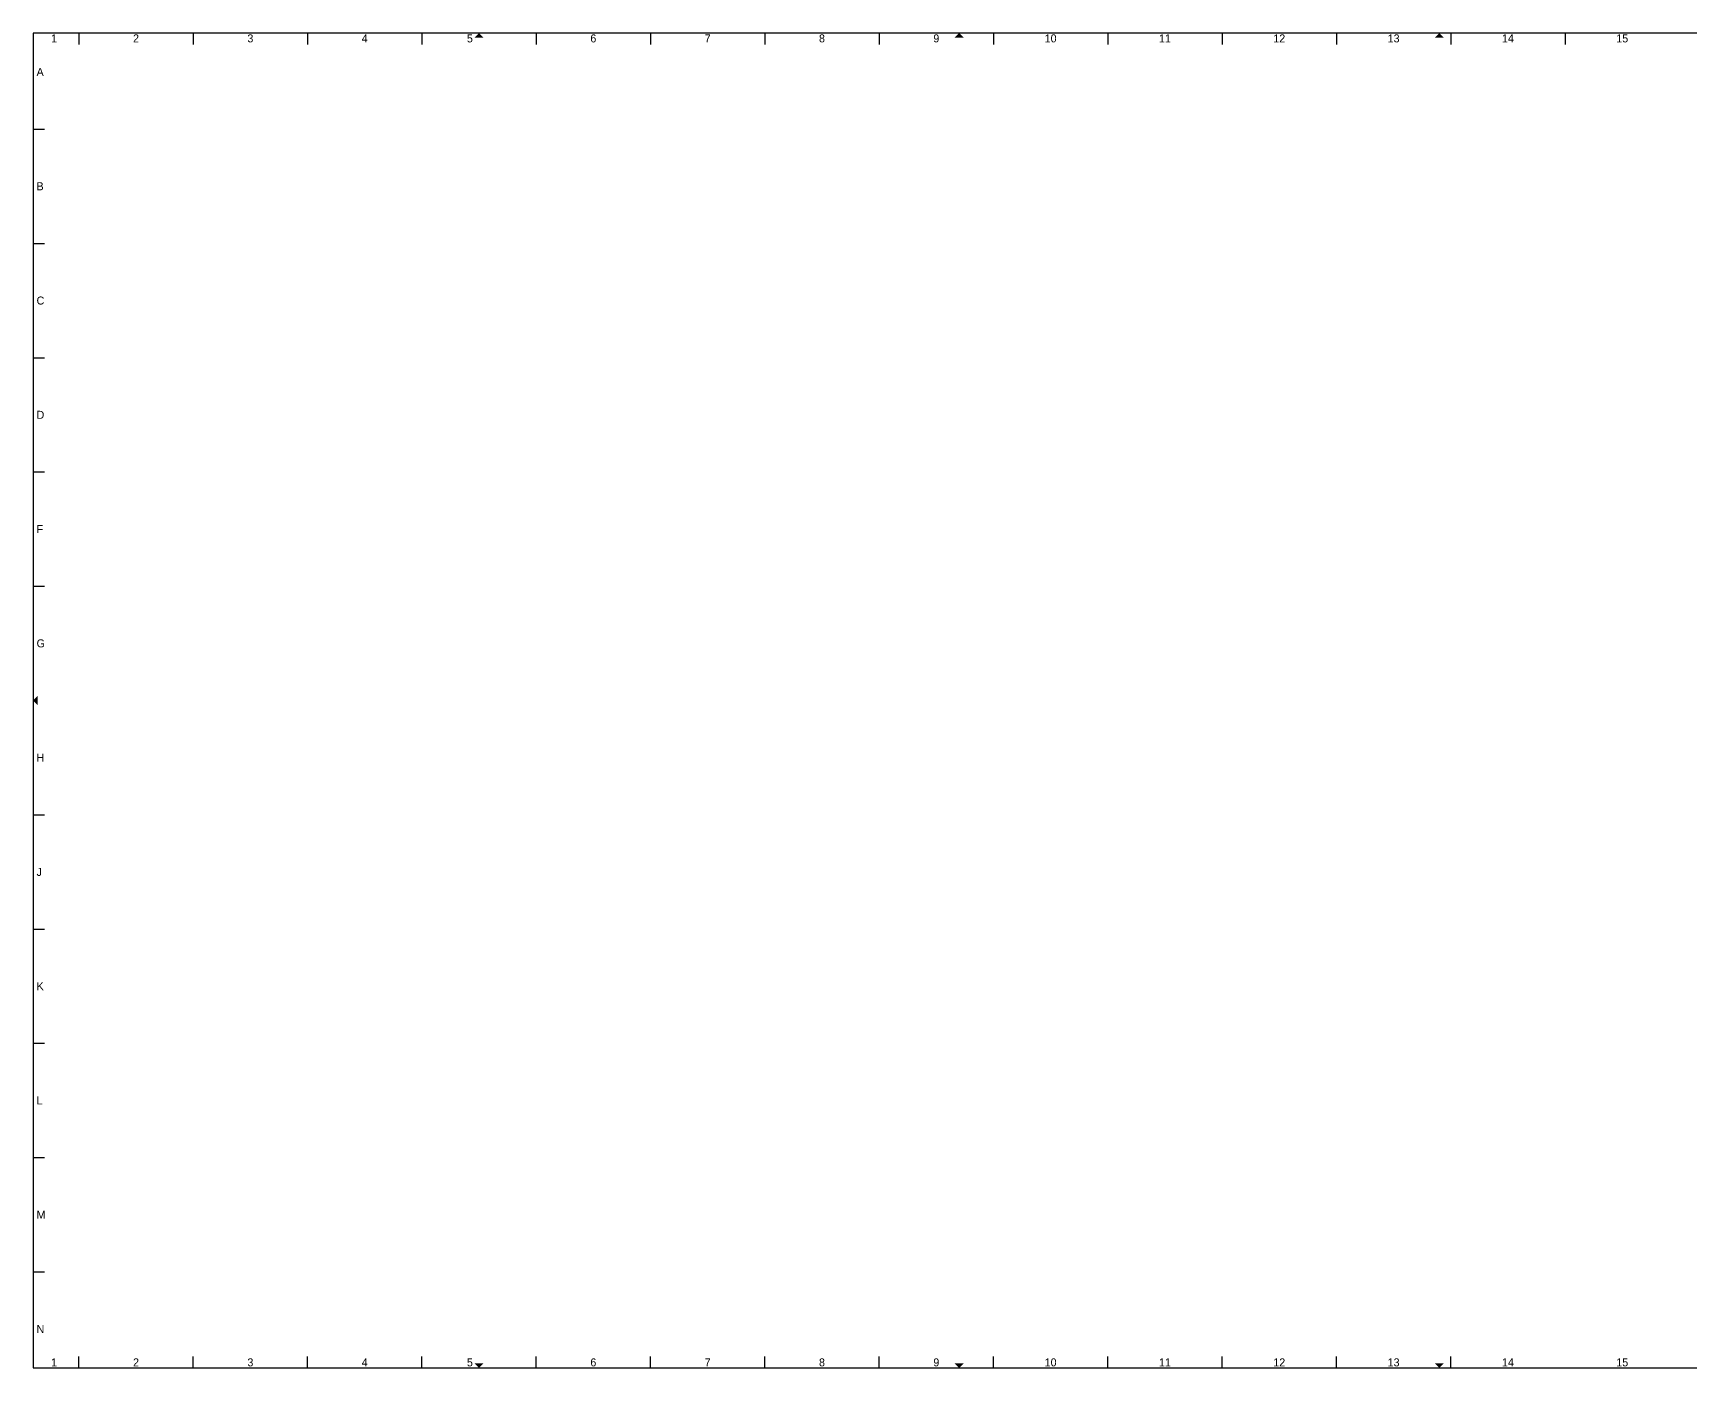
# Model space of a CAD drawing. Extents: x -5 to 1445, y -5 to 579.
# Drawn here: x -5 to 720, y -5 to 579 of the extents above; entities that cross this region are included whole.
import ezdxf
from ezdxf.enums import TextEntityAlignment as Align

# ---------------------------------------------------------------- set-up
doc = ezdxf.new("R2010")
doc.units = 0
doc.header["$MEASUREMENT"] = 0
doc.layers.add('to-xx-rooster', color=7, linetype='CONTINUOUS', lineweight=25)
doc.layers.add('to-xx-vouwmerk', color=7, linetype='CONTINUOUS', lineweight=18)
doc.styles.add('RTW_ISO', font='iso-rtw.shx')

msp = doc.modelspace()

# ---------------------------------------------------------------- hatches: boundary and pattern name
at = {"layer": 'to-xx-vouwmerk'}
for points in [[(188, 577), (190, 579), (192, 577)], [(398, 577), (400, 579), (402, 577)], [(608, 577), (610, 579), (612, 577)], [(-3, 289), (-5, 287), (-3, 285)], [(188, -3), (190, -5), (192, -3)], [(398, -3), (400, -5), (402, -3)], [(608, -3), (610, -5), (612, -3)]]:
    msp.add_hatch(color=256, dxfattribs=at).paths.add_polyline_path(points)

# ---------------------------------------------------------------- linework, layer by layer
at = {"layer": 'to-xx-rooster'}
for p, q in [((1445, 579), (-5, 579)), ((-5, 579), (-5, -5)), ((15, 579), (15, 574)), ((65, 579), (65, 574)), ((115, 579), (115, 574)), ((165, 579), (165, 574)), ((215, 579), (215, 574)), ((265, 579), (265, 574)), ((315, 579), (315, 574)), ((365, 579), (365, 574)), ((415, 579), (415, 574)), ((465, 579), (465, 574)), ((515, 579), (515, 574)), ((565, 579), (565, 574)), ((615, 579), (615, 574)), ((665, 579), (665, 574)), ((-5, 537), (0, 537)), ((-5, 487), (0, 487)), ((-5, 437), (0, 437)), ((-5, 387), (0, 387)), ((-5, 337), (0, 337)), ((-5, 237), (0, 237)), ((-5, 187), (0, 187)), ((-5, 137), (0, 137)), ((-5, 87), (0, 87)), ((-5, 37), (0, 37)), ((15, -5), (15, 0)), ((65, -5), (65, 0)), ((115, -5), (115, 0)), ((165, -5), (165, 0)), ((215, -5), (215, 0)), ((265, -5), (265, 0)), ((315, -5), (315, 0)), ((365, -5), (365, 0)), ((415, -5), (415, 0)), ((465, -5), (465, 0)), ((515, -5), (515, 0)), ((565, -5), (565, 0)), ((615, -5), (615, 0)), ((-5, -5), (1445, -5))]:
    msp.add_line(p, q, dxfattribs=at)

# ---------------------------------------------------------------- texts
at = {"layer": 'to-xx-rooster', "style": 'RTW_ISO'}
for s, p in [('1', (4.15, 573.9)), ('2', (40, 573.9)), ('3', (90, 573.9)), ('4', (140, 573.9)), ('5', (186, 573.9)), ('6', (240, 573.9)), ('7', (290, 573.9)), ('8', (340, 573.9)), ('9', (390, 573.9)), ('10', (440, 573.9)), ('11', (490, 573.9)), ('12', (540, 573.9)), ('13', (590, 573.9)), ('14', (640, 573.9)), ('15', (690, 573.9)), ('1', (4.15, -5.4)), ('2', (40, -5.4)), ('3', (90, -5.4)), ('4', (140, -5.4)), ('5', (186, -5.4)), ('6', (240, -5.4)), ('7', (290, -5.4)), ('8', (340, -5.4)), ('9', (390, -5.4)), ('10', (440, -5.4)), ('11', (490, -5.4)), ('12', (540, -5.4)), ('13', (590, -5.4)), ('14', (640, -5.4)), ('15', (690, -5.4))]:
    msp.add_text(s, height=3.5, dxfattribs=at).set_placement(p, align=Align.BOTTOM_CENTER)
for s, p in [('A', (-3.5, 562)), ('B', (-3.5, 512)), ('C', (-3.5, 462)), ('D', (-3.5, 412)), ('F', (-3.5, 362)), ('G', (-3.5, 312)), ('H', (-3.5, 262)), ('J', (-3.5, 212)), ('K', (-3.5, 162)), ('L', (-3.5, 112)), ('M', (-3.5, 62)), ('N', (-3.5, 12))]:
    msp.add_text(s, height=3.5, dxfattribs=at).set_placement(p, align=Align.MIDDLE_LEFT)

doc.saveas('drawing.dxf')
